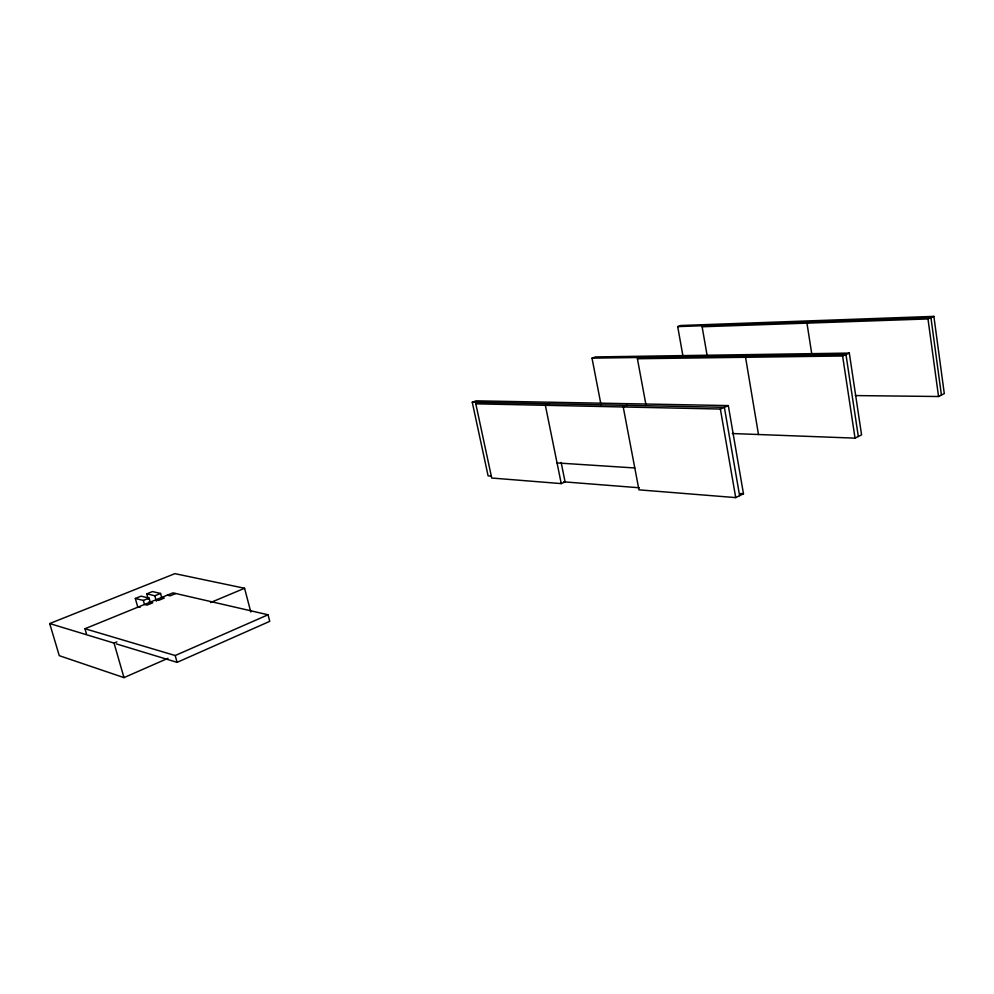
<?xml version="1.0" encoding="UTF-8"?>
<svg xmlns="http://www.w3.org/2000/svg" width="994" height="994" viewBox="0 0 994 994"><rect width="100%" height="100%" fill="white"/><g stroke="black" fill="none" stroke-linecap="round" stroke-linejoin="round"><path stroke-width="1.49" d="M627.189 405.353L623.226 406.968L638.943 489.843L735.722 497.609L743.462 493.757L728.316 405.589L476.114 400.831L472.262 402.247L488.104 475.865L491.185 476.114M732.317 433.533L855.039 438.143L861.574 434.875L849.311 353.081L595.356 356.933L592.014 358.151L601.022 404.744M855.238 395.575L938.535 396.507L944.3 393.636L933.875 316.378L680.691 325.51L677.709 326.604L683.027 356.548M116.397 643.913L177.094 662.352L269.747 621.337L268.045 614.777L172.968 592.859L84.975 628.73L86.416 633.687M250.811 612.043L244.574 588.262L174.919 573.65L49.7 623.561L59.267 655.667L123.977 677.622L167.974 658.314M84.975 628.73L175.192 655.531L268.045 614.777M479.667 402.396L475.803 403.825L491.719 478.027L561.25 483.606L565.089 481.928L561.138 462.396M475.803 403.825L720.377 409.043L728.316 405.589M645.901 404.521L637.402 358.735L842.614 355.989L849.311 353.081M707.181 355.79L702.124 326.765L927.986 318.937L933.875 316.378M49.7 623.561L114.049 643.093L116.882 641.9M210.529 602.563L244.574 588.262M175.801 593.517L170.16 595.816L167.34 595.157M140.253 607.16L137.582 606.477L135.321 598.475L143.335 600.438L149.1 598.102L150.603 603.47M148.268 599.158L146.789 593.853L154.84 595.779L160.556 593.455L161.662 597.469L164.221 598.077L158.506 600.413L155.959 599.792M748.929 355.914L745.55 357.293L758.484 434.515M135.321 598.475L141.073 596.151L149.1 598.102M146.789 593.853L152.467 591.567L160.556 593.455M809.961 321.932L806.966 323.137L811.75 353.789M549.284 403.788L545.358 405.303L561.25 483.606M637.402 358.735L640.77 357.455M702.124 326.765L705.131 325.634M677.709 326.604L930.943 317.658L941.417 395.065M592.014 358.151L845.969 354.535L858.319 436.503M472.262 402.247L724.365 407.316L739.611 495.683M557.05 462.931L634.793 467.975M740.381 493.521L743.462 493.757M563.71 481.829L639.316 487.781M149.013 601.817L152.765 602.762L146.988 605.122L144.465 604.476L143.335 600.438M114.049 643.093L123.977 677.622M175.192 655.531L177.094 662.352M154.84 595.779L156.331 601.134M720.377 409.043L735.722 497.609M842.614 355.989L855.039 438.143M927.986 318.937L938.535 396.507"/></g></svg>
